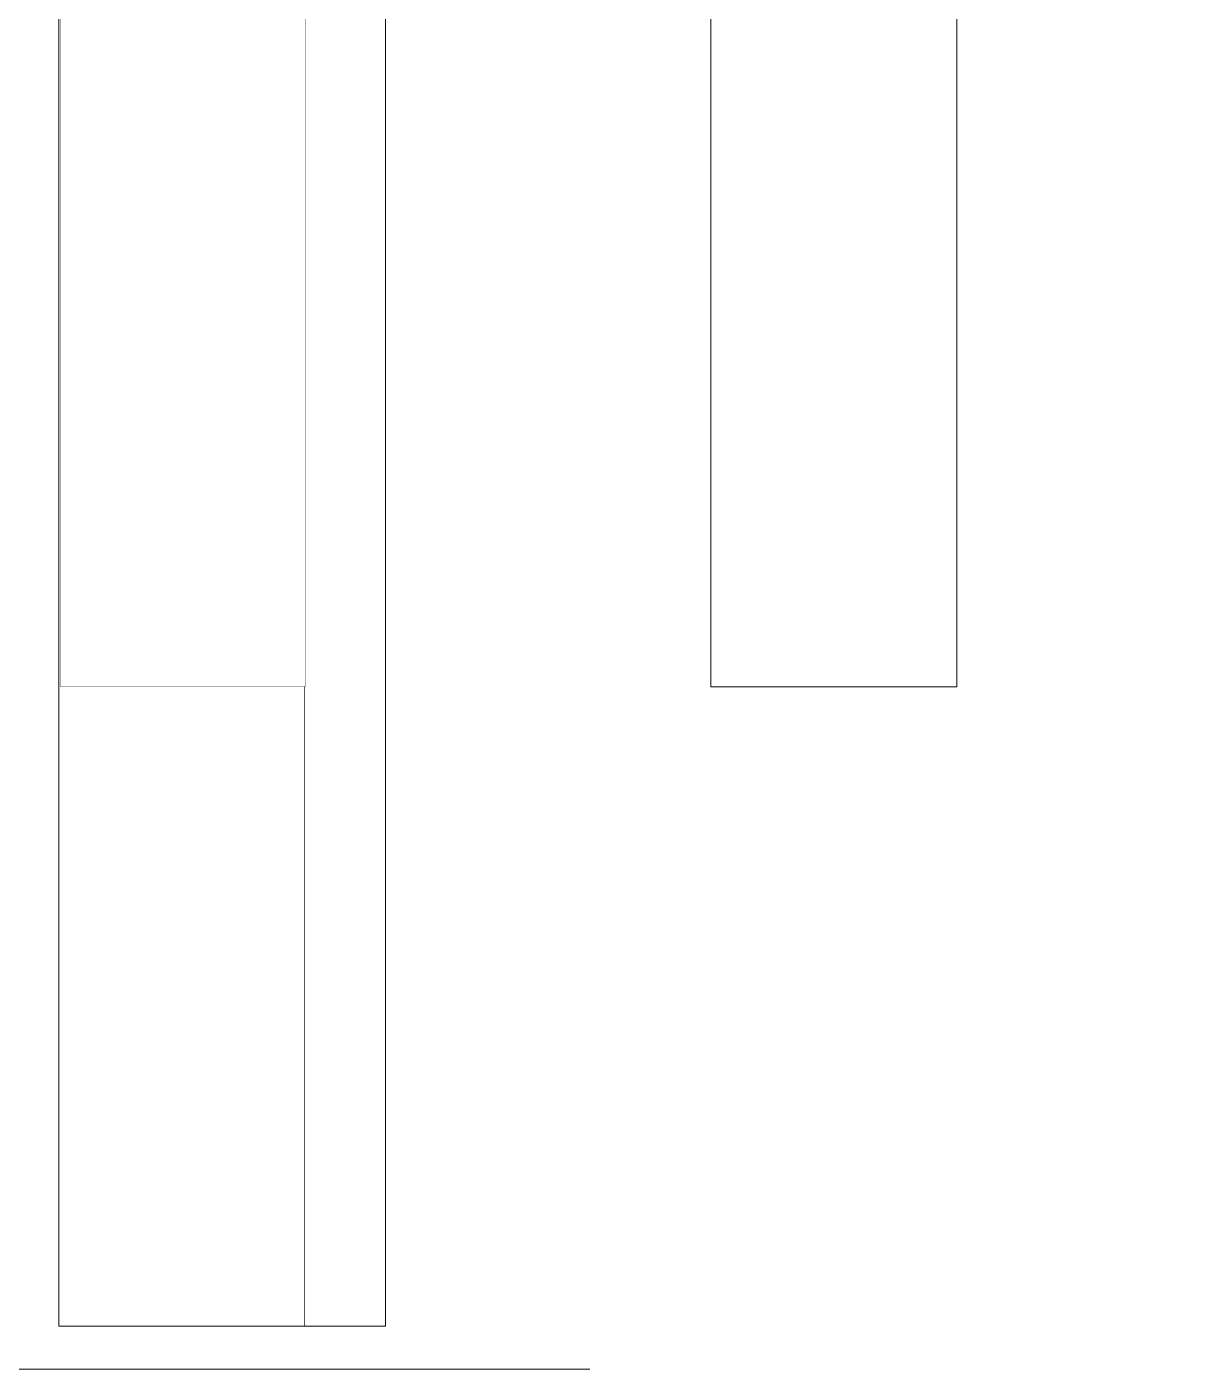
# Model space of a CAD drawing. Header units: millimetres. Extents: x -46169 to 125331, y -86251 to 18123.
# Drawn here: x 110163.2 to 110570.5, y -78869.8 to -78404 of the extents above; entities that cross this region are included whole.
import ezdxf

# ---------------------------------------------------------------- set-up
doc = ezdxf.new("R2010")
doc.units = ezdxf.units.MM
doc.header["$MEASUREMENT"] = 0
doc.linetypes.add('Dashed', pattern=[2822.222233, 1411.111116, -1411.111116])
doc.linetypes.add('Wipeout_Contour', pattern=[1000, 0, -1000])
doc.layers.add('0_Pen_No__105', color=7, linetype='Continuous', lineweight=15, true_color=0xa6a6a6)
doc.layers.add('New_A-70-M_Lighting_Int', color=7, linetype='Continuous')
doc.layers.add('New_A-70-M_Lighting_Int_Pen_No__89', color=8, linetype='Continuous', lineweight=20)

# ---------------------------------------------------------------- blocks, each defined once
blk = doc.blocks.new('Section Elem_2_1', base_point=(98841.51, -82919.76))
at = {"color": 254, "linetype": 'Wipeout_Contour', "lineweight": 0, "ltscale": 541263.720388}
blk.add_wipeout([(110484.94, -78632.97), (110485.77, -78632.97), (110485.77, -77613.18), (110484.94, -77613.18)], dxfattribs=at).dxf.layer = 'New_A-70-M_Lighting_Int'
at = {"color": 254, "linetype": 'Wipeout_Contour', "lineweight": 0, "ltscale": 541258.921281}
blk.add_wipeout([(110482.83, -78632.97), (110484.94, -78632.97), (110484.94, -77613.18), (110482.83, -77613.18)], dxfattribs=at).dxf.layer = 'New_A-70-M_Lighting_Int'
at = {"layer": 'New_A-70-M_Lighting_Int_Pen_No__89', "linetype": 'Continuous'}
blk.add_line((110485.77, -77613.18), (110485.77, -78632.97), dxfattribs=at)
at = {"color": 254, "linetype": 'Wipeout_Contour', "lineweight": 0, "ltscale": 541250.077142}
blk.add_wipeout([(110479.52, -78632.97), (110482.83, -78632.97), (110482.83, -77613.18), (110479.52, -77613.18)], dxfattribs=at).dxf.layer = 'New_A-70-M_Lighting_Int'
at = {"layer": 'New_A-70-M_Lighting_Int_Pen_No__89', "linetype": 'Continuous'}
for p, q in [((110484.94, -78632.97), (110482.83, -78632.97)), ((110485.77, -78632.97), (110484.94, -78632.97))]:
    blk.add_line(p, q, dxfattribs=at)
at = {"color": 254, "linetype": 'Wipeout_Contour', "lineweight": 0, "ltscale": 541237.45679}
blk.add_wipeout([(110475.1, -78632.97), (110479.52, -78632.97), (110479.52, -77613.18), (110475.1, -77613.18)], dxfattribs=at).dxf.layer = 'New_A-70-M_Lighting_Int'
at = {"layer": 'New_A-70-M_Lighting_Int_Pen_No__89', "linetype": 'Continuous'}
blk.add_line((110482.83, -78632.97), (110479.52, -78632.97), dxfattribs=at)
at = {"color": 254, "linetype": 'Wipeout_Contour', "lineweight": 0, "ltscale": 541221.443811}
blk.add_wipeout([(110469.71, -78632.97), (110475.1, -78632.97), (110475.1, -77613.18), (110469.71, -77613.18)], dxfattribs=at).dxf.layer = 'New_A-70-M_Lighting_Int'
at = {"layer": 'New_A-70-M_Lighting_Int_Pen_No__89', "linetype": 'Continuous'}
blk.add_line((110479.52, -78632.97), (110475.1, -78632.97), dxfattribs=at)
at = {"color": 254, "linetype": 'Wipeout_Contour', "lineweight": 0, "ltscale": 541202.524888}
blk.add_wipeout([(110463.52, -78632.97), (110469.71, -78632.97), (110469.71, -77613.18), (110463.52, -77613.18)], dxfattribs=at).dxf.layer = 'New_A-70-M_Lighting_Int'
at = {"layer": 'New_A-70-M_Lighting_Int_Pen_No__89', "linetype": 'Continuous'}
blk.add_line((110475.1, -78632.97), (110469.71, -78632.97), dxfattribs=at)
at = {"color": 254, "linetype": 'Wipeout_Contour', "lineweight": 0, "ltscale": 541181.274999}
blk.add_wipeout([(110456.7, -78632.97), (110463.52, -78632.97), (110463.52, -77613.18), (110456.7, -77613.18)], dxfattribs=at).dxf.layer = 'New_A-70-M_Lighting_Int'
at = {"layer": 'New_A-70-M_Lighting_Int_Pen_No__89', "linetype": 'Continuous'}
blk.add_line((110469.71, -78632.97), (110463.52, -78632.97), dxfattribs=at)
at = {"color": 254, "linetype": 'Wipeout_Contour', "lineweight": 0, "ltscale": 541158.339927}
blk.add_wipeout([(110449.47, -78632.97), (110456.7, -78632.97), (110456.7, -77613.18), (110449.47, -77613.18)], dxfattribs=at).dxf.layer = 'New_A-70-M_Lighting_Int'
at = {"layer": 'New_A-70-M_Lighting_Int_Pen_No__89', "linetype": 'Continuous'}
blk.add_line((110463.52, -78632.97), (110456.7, -78632.97), dxfattribs=at)
at = {"color": 254, "linetype": 'Wipeout_Contour', "lineweight": 0, "ltscale": 541134.416626}
blk.add_wipeout([(110442.05, -78632.97), (110449.47, -78632.97), (110449.47, -77613.18), (110442.05, -77613.18)], dxfattribs=at).dxf.layer = 'New_A-70-M_Lighting_Int'
at = {"layer": 'New_A-70-M_Lighting_Int_Pen_No__89', "linetype": 'Continuous'}
blk.add_line((110456.7, -78632.97), (110449.47, -78632.97), dxfattribs=at)
at = {"color": 254, "linetype": 'Wipeout_Contour', "lineweight": 0, "ltscale": 541110.232035}
blk.add_wipeout([(110434.66, -78632.97), (110442.05, -78632.97), (110442.05, -77613.18), (110434.66, -77613.18)], dxfattribs=at).dxf.layer = 'New_A-70-M_Lighting_Int'
at = {"layer": 'New_A-70-M_Lighting_Int_Pen_No__89', "linetype": 'Continuous'}
blk.add_line((110449.47, -78632.97), (110442.05, -78632.97), dxfattribs=at)
at = {"color": 254, "linetype": 'Wipeout_Contour', "lineweight": 0, "ltscale": 541086.520982}
blk.add_wipeout([(110427.53, -78632.97), (110434.66, -78632.97), (110434.66, -77613.18), (110427.53, -77613.18)], dxfattribs=at).dxf.layer = 'New_A-70-M_Lighting_Int'
at = {"layer": 'New_A-70-M_Lighting_Int_Pen_No__89', "linetype": 'Continuous'}
blk.add_line((110442.05, -78632.97), (110434.66, -78632.97), dxfattribs=at)
at = {"color": 254, "linetype": 'Wipeout_Contour', "lineweight": 0, "ltscale": 541064.003862}
blk.add_wipeout([(110420.87, -78632.97), (110427.53, -78632.97), (110427.53, -77613.18), (110420.87, -77613.18)], dxfattribs=at).dxf.layer = 'New_A-70-M_Lighting_Int'
at = {"layer": 'New_A-70-M_Lighting_Int_Pen_No__89', "linetype": 'Continuous'}
blk.add_line((110434.66, -78632.97), (110427.53, -78632.97), dxfattribs=at)
at = {"color": 254, "linetype": 'Wipeout_Contour', "lineweight": 0, "ltscale": 541043.364754}
blk.add_wipeout([(110414.89, -78632.97), (110420.87, -78632.97), (110420.87, -77613.18), (110414.89, -77613.18)], dxfattribs=at).dxf.layer = 'New_A-70-M_Lighting_Int'
at = {"layer": 'New_A-70-M_Lighting_Int_Pen_No__89', "linetype": 'Continuous'}
blk.add_line((110427.53, -78632.97), (110420.87, -78632.97), dxfattribs=at)
at = {"color": 254, "linetype": 'Wipeout_Contour', "lineweight": 0, "ltscale": 541025.230641}
blk.add_wipeout([(110409.76, -78632.97), (110414.89, -78632.97), (110414.89, -77613.18), (110409.76, -77613.18)], dxfattribs=at).dxf.layer = 'New_A-70-M_Lighting_Int'
at = {"layer": 'New_A-70-M_Lighting_Int_Pen_No__89', "linetype": 'Continuous'}
blk.add_line((110420.87, -78632.97), (110414.89, -78632.97), dxfattribs=at)
at = {"color": 254, "linetype": 'Wipeout_Contour', "lineweight": 0, "ltscale": 541010.152383}
blk.add_wipeout([(110405.65, -78632.97), (110409.76, -78632.97), (110409.76, -77613.18), (110405.65, -77613.18)], dxfattribs=at).dxf.layer = 'New_A-70-M_Lighting_Int'
at = {"layer": 'New_A-70-M_Lighting_Int_Pen_No__89', "linetype": 'Continuous'}
blk.add_line((110414.89, -78632.97), (110409.76, -78632.97), dxfattribs=at)
at = {"color": 254, "linetype": 'Wipeout_Contour', "lineweight": 0, "ltscale": 541001.01436}
blk.add_wipeout([(110404.16, -78632.97), (110405.65, -78632.97), (110405.65, -77613.18), (110404.16, -77613.18)], dxfattribs=at).dxf.layer = 'New_A-70-M_Lighting_Int'
at = {"color": 254, "linetype": 'Wipeout_Contour', "lineweight": 0, "ltscale": 540996.161598}
blk.add_wipeout([(110402.68, -78632.97), (110404.16, -78632.97), (110404.16, -77613.18), (110402.68, -77613.18)], dxfattribs=at).dxf.layer = 'New_A-70-M_Lighting_Int'
at = {"layer": 'New_A-70-M_Lighting_Int_Pen_No__89', "linetype": 'Continuous'}
blk.add_line((110409.76, -78632.97), (110405.65, -78632.97), dxfattribs=at)
at = {"color": 254, "linetype": 'Wipeout_Contour', "lineweight": 0, "ltscale": 540990.888723}
blk.add_wipeout([(110400.93, -78632.97), (110402.68, -78632.97), (110402.68, -77613.18), (110400.93, -77613.18)], dxfattribs=at).dxf.layer = 'New_A-70-M_Lighting_Int'
at = {"layer": 'New_A-70-M_Lighting_Int_Pen_No__89', "linetype": 'Continuous'}
blk.add_line((110405.65, -78632.97), (110404.16, -78632.97), dxfattribs=at)
at = {"color": 254, "linetype": 'Wipeout_Contour', "lineweight": 0, "ltscale": 540987.288438}
blk.add_wipeout([(110400.47, -78632.97), (110400.93, -78632.97), (110400.93, -77613.18), (110400.47, -77613.18)], dxfattribs=at).dxf.layer = 'New_A-70-M_Lighting_Int'
at = {"layer": 'New_A-70-M_Lighting_Int_Pen_No__89', "linetype": 'Continuous'}
for p, q in [((110400.47, -77613.18), (110400.47, -78632.97)), ((110400.93, -78632.97), (110400.47, -78632.97)), ((110402.68, -78632.97), (110400.93, -78632.97)), ((110404.16, -78632.97), (110402.68, -78632.97))]:
    blk.add_line(p, q, dxfattribs=at)
blk = doc.blocks.new('Section Elem_9_1', base_point=(98841.51, -82919.76))
at = {"color": 254, "linetype": 'Wipeout_Contour', "lineweight": 0, "ltscale": 540526.393579}
blk.add_wipeout([(110259.1, -78632.97), (110259.94, -78632.97), (110259.94, -77613.18), (110259.1, -77613.18)], dxfattribs=at).dxf.layer = 'New_A-70-M_Lighting_Int'
at = {"color": 254, "linetype": 'Wipeout_Contour', "lineweight": 0, "ltscale": 540521.597749}
blk.add_wipeout([(110257, -78632.97), (110259.1, -78632.97), (110259.1, -77613.18), (110257, -77613.18)], dxfattribs=at).dxf.layer = 'New_A-70-M_Lighting_Int'
at = {"layer": 'New_A-70-M_Lighting_Int_Pen_No__89', "linetype": 'Continuous'}
blk.add_line((110259.94, -77613.18), (110259.94, -78632.97), dxfattribs=at)
at = {"color": 254, "linetype": 'Wipeout_Contour', "lineweight": 0, "ltscale": 540512.759648}
blk.add_wipeout([(110253.69, -78632.97), (110257, -78632.97), (110257, -77613.18), (110253.69, -77613.18)], dxfattribs=at).dxf.layer = 'New_A-70-M_Lighting_Int'
at = {"layer": 'New_A-70-M_Lighting_Int_Pen_No__89', "linetype": 'Continuous'}
for p, q in [((110259.1, -78632.97), (110257, -78632.97)), ((110259.94, -78632.97), (110259.1, -78632.97))]:
    blk.add_line(p, q, dxfattribs=at)
at = {"color": 254, "linetype": 'Wipeout_Contour', "lineweight": 0, "ltscale": 540500.147913}
blk.add_wipeout([(110249.27, -78632.97), (110253.69, -78632.97), (110253.69, -77613.18), (110249.27, -77613.18)], dxfattribs=at).dxf.layer = 'New_A-70-M_Lighting_Int'
at = {"layer": 'New_A-70-M_Lighting_Int_Pen_No__89', "linetype": 'Continuous'}
blk.add_line((110257, -78632.97), (110253.69, -78632.97), dxfattribs=at)
at = {"color": 254, "linetype": 'Wipeout_Contour', "lineweight": 0, "ltscale": 540484.145869}
blk.add_wipeout([(110243.88, -78632.97), (110249.27, -78632.97), (110249.27, -77613.18), (110243.88, -77613.18)], dxfattribs=at).dxf.layer = 'New_A-70-M_Lighting_Int'
at = {"layer": 'New_A-70-M_Lighting_Int_Pen_No__89', "linetype": 'Continuous'}
blk.add_line((110253.69, -78632.97), (110249.27, -78632.97), dxfattribs=at)
at = {"color": 254, "linetype": 'Wipeout_Contour', "lineweight": 0, "ltscale": 540465.239867}
blk.add_wipeout([(110237.68, -78632.97), (110243.88, -78632.97), (110243.88, -77613.18), (110237.68, -77613.18)], dxfattribs=at).dxf.layer = 'New_A-70-M_Lighting_Int'
at = {"layer": 'New_A-70-M_Lighting_Int_Pen_No__89', "linetype": 'Continuous'}
blk.add_line((110249.27, -78632.97), (110243.88, -78632.97), dxfattribs=at)
at = {"color": 254, "linetype": 'Wipeout_Contour', "lineweight": 0, "ltscale": 540444.004492}
blk.add_wipeout([(110230.87, -78632.97), (110237.68, -78632.97), (110237.68, -77613.18), (110230.87, -77613.18)], dxfattribs=at).dxf.layer = 'New_A-70-M_Lighting_Int'
at = {"layer": 'New_A-70-M_Lighting_Int_Pen_No__89', "linetype": 'Continuous'}
blk.add_line((110243.88, -78632.97), (110237.68, -78632.97), dxfattribs=at)
at = {"color": 254, "linetype": 'Wipeout_Contour', "lineweight": 0, "ltscale": 540421.085087}
blk.add_wipeout([(110223.64, -78632.97), (110230.87, -78632.97), (110230.87, -77613.18), (110223.64, -77613.18)], dxfattribs=at).dxf.layer = 'New_A-70-M_Lighting_Int'
at = {"layer": 'New_A-70-M_Lighting_Int_Pen_No__89', "linetype": 'Continuous'}
blk.add_line((110237.68, -78632.97), (110230.87, -78632.97), dxfattribs=at)
at = {"color": 254, "linetype": 'Wipeout_Contour', "lineweight": 0, "ltscale": 540397.178131}
blk.add_wipeout([(110216.21, -78632.97), (110223.64, -78632.97), (110223.64, -77613.18), (110216.21, -77613.18)], dxfattribs=at).dxf.layer = 'New_A-70-M_Lighting_Int'
at = {"layer": 'New_A-70-M_Lighting_Int_Pen_No__89', "linetype": 'Continuous'}
blk.add_line((110230.87, -78632.97), (110223.64, -78632.97), dxfattribs=at)
at = {"color": 254, "linetype": 'Wipeout_Contour', "lineweight": 0, "ltscale": 540373.010065}
blk.add_wipeout([(110208.82, -78632.97), (110216.21, -78632.97), (110216.21, -77613.18), (110208.82, -77613.18)], dxfattribs=at).dxf.layer = 'New_A-70-M_Lighting_Int'
at = {"layer": 'New_A-70-M_Lighting_Int_Pen_No__89', "linetype": 'Continuous'}
blk.add_line((110223.64, -78632.97), (110216.21, -78632.97), dxfattribs=at)
at = {"color": 254, "linetype": 'Wipeout_Contour', "lineweight": 0, "ltscale": 540349.315216}
blk.add_wipeout([(110201.69, -78632.97), (110208.82, -78632.97), (110208.82, -77613.18), (110201.69, -77613.18)], dxfattribs=at).dxf.layer = 'New_A-70-M_Lighting_Int'
at = {"layer": 'New_A-70-M_Lighting_Int_Pen_No__89', "linetype": 'Continuous'}
blk.add_line((110216.21, -78632.97), (110208.82, -78632.97), dxfattribs=at)
at = {"color": 254, "linetype": 'Wipeout_Contour', "lineweight": 0, "ltscale": 540326.813488}
blk.add_wipeout([(110195.03, -78632.97), (110201.69, -78632.97), (110201.69, -77613.18), (110195.03, -77613.18)], dxfattribs=at).dxf.layer = 'New_A-70-M_Lighting_Int'
at = {"layer": 'New_A-70-M_Lighting_Int_Pen_No__89', "linetype": 'Continuous'}
blk.add_line((110208.82, -78632.97), (110201.69, -78632.97), dxfattribs=at)
at = {"color": 254, "linetype": 'Wipeout_Contour', "lineweight": 0, "ltscale": 540306.188489}
blk.add_wipeout([(110189.05, -78632.97), (110195.03, -78632.97), (110195.03, -77613.18), (110189.05, -77613.18)], dxfattribs=at).dxf.layer = 'New_A-70-M_Lighting_Int'
at = {"layer": 'New_A-70-M_Lighting_Int_Pen_No__89', "linetype": 'Continuous'}
blk.add_line((110201.69, -78632.97), (110195.03, -78632.97), dxfattribs=at)
at = {"color": 254, "linetype": 'Wipeout_Contour', "lineweight": 0, "ltscale": 540288.066774}
blk.add_wipeout([(110183.93, -78632.97), (110189.05, -78632.97), (110189.05, -77613.18), (110183.93, -77613.18)], dxfattribs=at).dxf.layer = 'New_A-70-M_Lighting_Int'
at = {"layer": 'New_A-70-M_Lighting_Int_Pen_No__89', "linetype": 'Continuous'}
blk.add_line((110195.03, -78632.97), (110189.05, -78632.97), dxfattribs=at)
at = {"color": 254, "linetype": 'Wipeout_Contour', "lineweight": 0, "ltscale": 540272.998827}
blk.add_wipeout([(110179.82, -78632.97), (110183.93, -78632.97), (110183.93, -77613.18), (110179.82, -77613.18)], dxfattribs=at).dxf.layer = 'New_A-70-M_Lighting_Int'
at = {"layer": 'New_A-70-M_Lighting_Int_Pen_No__89', "linetype": 'Continuous'}
blk.add_line((110189.05, -78632.97), (110183.93, -78632.97), dxfattribs=at)
at = {"color": 254, "linetype": 'Wipeout_Contour', "lineweight": 0, "ltscale": 540263.867053}
blk.add_wipeout([(110178.33, -78632.97), (110179.82, -78632.97), (110179.82, -77613.18), (110178.33, -77613.18)], dxfattribs=at).dxf.layer = 'New_A-70-M_Lighting_Int'
at = {"color": 254, "linetype": 'Wipeout_Contour', "lineweight": 0, "ltscale": 540259.017609}
blk.add_wipeout([(110176.84, -78632.97), (110178.33, -78632.97), (110178.33, -77613.18), (110176.84, -77613.18)], dxfattribs=at).dxf.layer = 'New_A-70-M_Lighting_Int'
at = {"layer": 'New_A-70-M_Lighting_Int_Pen_No__89', "linetype": 'Continuous'}
blk.add_line((110183.93, -78632.97), (110179.82, -78632.97), dxfattribs=at)
at = {"color": 254, "linetype": 'Wipeout_Contour', "lineweight": 0, "ltscale": 540253.74834}
blk.add_wipeout([(110175.1, -78632.97), (110176.84, -78632.97), (110176.84, -77613.18), (110175.1, -77613.18)], dxfattribs=at).dxf.layer = 'New_A-70-M_Lighting_Int'
at = {"layer": 'New_A-70-M_Lighting_Int_Pen_No__89', "linetype": 'Continuous'}
blk.add_line((110179.82, -78632.97), (110178.33, -78632.97), dxfattribs=at)
at = {"color": 254, "linetype": 'Wipeout_Contour', "lineweight": 0, "ltscale": 540250.150518}
blk.add_wipeout([(110174.64, -78632.97), (110175.1, -78632.97), (110175.1, -77613.18), (110174.64, -77613.18)], dxfattribs=at).dxf.layer = 'New_A-70-M_Lighting_Int'
at = {"layer": 'New_A-70-M_Lighting_Int_Pen_No__89', "linetype": 'Continuous'}
for p, q in [((110174.64, -77613.18), (110174.64, -78632.97)), ((110175.1, -78632.97), (110174.64, -78632.97)), ((110176.84, -78632.97), (110175.1, -78632.97)), ((110178.33, -78632.97), (110176.84, -78632.97))]:
    blk.add_line(p, q, dxfattribs=at)
blk = doc.blocks.new('Section Elem_15_1', base_point=(98841.51, -82919.76))
at = {"color": 254, "linetype": 'Wipeout_Contour', "lineweight": 0, "ltscale": 677387.914321}
blk.add_wipeout([(110258.7, -78854.87), (110259.53, -78854.87), (110259.53, -78632.97), (110259.1, -78632.97), (110258.7, -78632.97)], dxfattribs=at).dxf.layer = 'New_A-70-M_Lighting_Int'
at = {"color": 254, "linetype": 'Wipeout_Contour', "lineweight": 0, "ltscale": 677381.863874}
blk.add_wipeout([(110256.6, -78854.87), (110258.7, -78854.87), (110258.7, -78632.97), (110257.49, -78632.97), (110256.6, -78632.97)], dxfattribs=at).dxf.layer = 'New_A-70-M_Lighting_Int'
at = {"layer": 'New_A-70-M_Lighting_Int_Pen_No__89', "linetype": 'Continuous'}
blk.add_line((110259.53, -78632.97), (110259.53, -78854.87), dxfattribs=at)
at = {"color": 254, "linetype": 'Wipeout_Contour', "lineweight": 0, "ltscale": 677370.611875}
blk.add_wipeout([(110253.28, -78854.87), (110256.6, -78854.87), (110256.6, -78632.97), (110254.41, -78632.97), (110253.28, -78632.97)], dxfattribs=at).dxf.layer = 'New_A-70-M_Lighting_Int'
at = {"layer": 'New_A-70-M_Lighting_Int_Pen_No__89', "linetype": 'Continuous'}
for p, q in [((110258.7, -78854.87), (110256.6, -78854.87)), ((110259.53, -78854.87), (110258.7, -78854.87))]:
    blk.add_line(p, q, dxfattribs=at)
at = {"color": 254, "linetype": 'Wipeout_Contour', "lineweight": 0, "ltscale": 677356.396677}
blk.add_wipeout([(110252.99, -78632.97), (110248.87, -78632.97), (110248.87, -78854.87), (110253.28, -78854.87), (110253.28, -78632.97)], dxfattribs=at).dxf.layer = 'New_A-70-M_Lighting_Int'
at = {"layer": 'New_A-70-M_Lighting_Int_Pen_No__89', "linetype": 'Continuous'}
blk.add_line((110256.6, -78854.87), (110253.28, -78854.87), dxfattribs=at)
at = {"color": 254, "linetype": 'Wipeout_Contour', "lineweight": 0, "ltscale": 677333.924662}
blk.add_wipeout([(110244.19, -78632.97), (110243.48, -78632.97), (110243.48, -78854.87), (110248.87, -78854.87), (110248.87, -78632.97)], dxfattribs=at).dxf.layer = 'New_A-70-M_Lighting_Int'
at = {"layer": 'New_A-70-M_Lighting_Int_Pen_No__89', "linetype": 'Continuous'}
blk.add_line((110253.28, -78854.87), (110248.87, -78854.87), dxfattribs=at)
at = {"color": 254, "linetype": 'Wipeout_Contour', "lineweight": 0, "ltscale": 677310.376495}
blk.add_wipeout([(110238.49, -78632.97), (110237.28, -78632.97), (110237.28, -78854.87), (110243.48, -78854.87), (110243.48, -78632.97)], dxfattribs=at).dxf.layer = 'New_A-70-M_Lighting_Int'
at = {"layer": 'New_A-70-M_Lighting_Int_Pen_No__89', "linetype": 'Continuous'}
blk.add_line((110248.87, -78854.87), (110243.48, -78854.87), dxfattribs=at)
at = {"color": 254, "linetype": 'Wipeout_Contour', "lineweight": 0, "ltscale": 677283.990003}
blk.add_wipeout([(110232.15, -78632.97), (110230.46, -78632.97), (110230.46, -78854.87), (110237.28, -78854.87), (110237.28, -78632.97)], dxfattribs=at).dxf.layer = 'New_A-70-M_Lighting_Int'
at = {"layer": 'New_A-70-M_Lighting_Int_Pen_No__89', "linetype": 'Continuous'}
blk.add_line((110243.48, -78854.87), (110237.28, -78854.87), dxfattribs=at)
at = {"color": 254, "linetype": 'Wipeout_Contour', "lineweight": 0, "ltscale": 677255.56106}
blk.add_wipeout([(110225.35, -78632.97), (110223.24, -78632.97), (110223.24, -78854.87), (110230.46, -78854.87), (110230.46, -78632.97)], dxfattribs=at).dxf.layer = 'New_A-70-M_Lighting_Int'
at = {"layer": 'New_A-70-M_Lighting_Int_Pen_No__89', "linetype": 'Continuous'}
blk.add_line((110237.28, -78854.87), (110230.46, -78854.87), dxfattribs=at)
at = {"color": 254, "linetype": 'Wipeout_Contour', "lineweight": 0, "ltscale": 677225.949567}
blk.add_wipeout([(110215.81, -78854.87), (110223.24, -78854.87), (110223.24, -78632.97), (110218.31, -78632.97), (110215.81, -78632.97)], dxfattribs=at).dxf.layer = 'New_A-70-M_Lighting_Int'
at = {"layer": 'New_A-70-M_Lighting_Int_Pen_No__89', "linetype": 'Continuous'}
blk.add_line((110230.46, -78854.87), (110223.24, -78854.87), dxfattribs=at)
at = {"color": 254, "linetype": 'Wipeout_Contour', "lineweight": 0, "ltscale": 677196.05185}
blk.add_wipeout([(110208.42, -78854.87), (110215.81, -78854.87), (110215.81, -78632.97), (110211.24, -78632.97), (110208.42, -78632.97)], dxfattribs=at).dxf.layer = 'New_A-70-M_Lighting_Int'
at = {"layer": 'New_A-70-M_Lighting_Int_Pen_No__89', "linetype": 'Continuous'}
blk.add_line((110223.24, -78854.87), (110215.81, -78854.87), dxfattribs=at)
at = {"color": 254, "linetype": 'Wipeout_Contour', "lineweight": 0, "ltscale": 677166.773106}
blk.add_wipeout([(110201.29, -78854.87), (110208.42, -78854.87), (110208.42, -78632.97), (110204.35, -78632.97), (110201.29, -78632.97)], dxfattribs=at).dxf.layer = 'New_A-70-M_Lighting_Int'
at = {"layer": 'New_A-70-M_Lighting_Int_Pen_No__89', "linetype": 'Continuous'}
blk.add_line((110215.81, -78854.87), (110208.42, -78854.87), dxfattribs=at)
at = {"color": 254, "linetype": 'Wipeout_Contour', "lineweight": 0, "ltscale": 677138.998681}
blk.add_wipeout([(110194.63, -78854.87), (110201.29, -78854.87), (110201.29, -78632.97), (110197.85, -78632.97), (110194.63, -78632.97)], dxfattribs=at).dxf.layer = 'New_A-70-M_Lighting_Int'
at = {"layer": 'New_A-70-M_Lighting_Int_Pen_No__89', "linetype": 'Continuous'}
blk.add_line((110208.42, -78854.87), (110201.29, -78854.87), dxfattribs=at)
at = {"color": 254, "linetype": 'Wipeout_Contour', "lineweight": 0, "ltscale": 677113.56656}
blk.add_wipeout([(110188.65, -78854.87), (110194.63, -78854.87), (110194.63, -78632.97), (110191.95, -78632.97), (110188.65, -78632.97)], dxfattribs=at).dxf.layer = 'New_A-70-M_Lighting_Int'
at = {"layer": 'New_A-70-M_Lighting_Int_Pen_No__89', "linetype": 'Continuous'}
blk.add_line((110201.29, -78854.87), (110194.63, -78854.87), dxfattribs=at)
at = {"color": 254, "linetype": 'Wipeout_Contour', "lineweight": 0, "ltscale": 677091.239738}
blk.add_wipeout([(110183.53, -78854.87), (110188.65, -78854.87), (110188.65, -78632.97), (110186.81, -78632.97), (110183.53, -78632.97)], dxfattribs=at).dxf.layer = 'New_A-70-M_Lighting_Int'
at = {"layer": 'New_A-70-M_Lighting_Int_Pen_No__89', "linetype": 'Continuous'}
blk.add_line((110194.63, -78854.87), (110188.65, -78854.87), dxfattribs=at)
at = {"color": 254, "linetype": 'Wipeout_Contour', "lineweight": 0, "ltscale": 677072.676336}
blk.add_wipeout([(110182.6, -78632.97), (110179.41, -78632.97), (110179.41, -78854.87), (110183.53, -78854.87), (110183.53, -78632.97)], dxfattribs=at).dxf.layer = 'New_A-70-M_Lighting_Int'
at = {"layer": 'New_A-70-M_Lighting_Int_Pen_No__89', "linetype": 'Continuous'}
blk.add_line((110188.65, -78854.87), (110183.53, -78854.87), dxfattribs=at)
at = {"color": 254, "linetype": 'Wipeout_Contour', "lineweight": 0, "ltscale": 677060.503338}
blk.add_wipeout([(110177.93, -78854.87), (110179.41, -78854.87), (110179.41, -78632.97), (110178.33, -78632.97), (110177.93, -78632.97)], dxfattribs=at).dxf.layer = 'New_A-70-M_Lighting_Int'
at = {"color": 254, "linetype": 'Wipeout_Contour', "lineweight": 0, "ltscale": 677054.616007}
blk.add_wipeout([(110177.44, -78632.97), (110176.44, -78632.97), (110176.44, -78854.87), (110177.93, -78854.87), (110177.93, -78632.97)], dxfattribs=at).dxf.layer = 'New_A-70-M_Lighting_Int'
at = {"layer": 'New_A-70-M_Lighting_Int_Pen_No__89', "linetype": 'Continuous'}
blk.add_line((110183.53, -78854.87), (110179.41, -78854.87), dxfattribs=at)
at = {"color": 254, "linetype": 'Wipeout_Contour', "lineweight": 0, "ltscale": 677047.815091}
blk.add_wipeout([(110174.7, -78854.87), (110176.44, -78854.87), (110176.44, -78632.97), (110175.1, -78632.97), (110174.7, -78632.97)], dxfattribs=at).dxf.layer = 'New_A-70-M_Lighting_Int'
at = {"layer": 'New_A-70-M_Lighting_Int_Pen_No__89', "linetype": 'Continuous'}
blk.add_line((110179.41, -78854.87), (110177.93, -78854.87), dxfattribs=at)
at = {"color": 254, "linetype": 'Wipeout_Contour', "lineweight": 0, "ltscale": 1080058.589051936}
blk.add_wipeout([(110174.24, -77006.77), (110174.24, -78854.87), (110174.7, -78854.87), (110174.7, -78632.97), (110174.64, -78632.97), (110174.64, -77613.18), (110174.7, -77613.18), (110174.7, -77006.77)], dxfattribs=at).dxf.layer = 'New_A-70-M_Lighting_Int'
at = {"layer": 'New_A-70-M_Lighting_Int_Pen_No__89', "linetype": 'Continuous'}
for p, q in [((110174.24, -77006.77), (110174.24, -78854.87)), ((110174.7, -78854.87), (110174.24, -78854.87)), ((110176.44, -78854.87), (110174.7, -78854.87)), ((110177.93, -78854.87), (110176.44, -78854.87))]:
    blk.add_line(p, q, dxfattribs=at)
blk = doc.blocks.new('Section Elem_23_1', base_point=(98841.51, -82919.76))
at = {"color": 254, "linetype": 'Wipeout_Contour', "lineweight": 0, "ltscale": 540178.158383}
blk.add_wipeout([(110286.71, -78854.88), (110287.54, -78854.88), (110287.54, -77006.69), (110286.71, -77006.69)], dxfattribs=at).dxf.layer = 'New_A-70-M_Lighting_Int'
at = {"color": 254, "linetype": 'Wipeout_Contour', "lineweight": 0, "ltscale": 540173.358208}
blk.add_wipeout([(110284.6, -78854.88), (110286.71, -78854.88), (110286.71, -77006.69), (110284.6, -77006.69)], dxfattribs=at).dxf.layer = 'New_A-70-M_Lighting_Int'
at = {"layer": 'New_A-70-M_Lighting_Int_Pen_No__89', "linetype": 'Continuous'}
blk.add_line((110287.54, -77006.69), (110287.54, -78854.88), dxfattribs=at)
at = {"color": 254, "linetype": 'Wipeout_Contour', "lineweight": 0, "ltscale": 540164.512099}
blk.add_wipeout([(110281.29, -78854.88), (110284.6, -78854.88), (110284.6, -77006.69), (110281.29, -77006.69)], dxfattribs=at).dxf.layer = 'New_A-70-M_Lighting_Int'
at = {"layer": 'New_A-70-M_Lighting_Int_Pen_No__89', "linetype": 'Continuous'}
for p, q in [((110286.71, -78854.88), (110284.6, -78854.88)), ((110287.54, -78854.88), (110286.71, -78854.88))]:
    blk.add_line(p, q, dxfattribs=at)
at = {"color": 254, "linetype": 'Wipeout_Contour', "lineweight": 0, "ltscale": 540151.888936}
blk.add_wipeout([(110276.87, -78854.88), (110281.29, -78854.88), (110281.29, -77006.69), (110276.87, -77006.69)], dxfattribs=at).dxf.layer = 'New_A-70-M_Lighting_Int'
at = {"layer": 'New_A-70-M_Lighting_Int_Pen_No__89', "linetype": 'Continuous'}
blk.add_line((110284.6, -78854.88), (110281.29, -78854.88), dxfattribs=at)
at = {"color": 254, "linetype": 'Wipeout_Contour', "lineweight": 0, "ltscale": 540135.872391}
blk.add_wipeout([(110271.48, -78854.88), (110276.87, -78854.88), (110276.87, -77006.69), (110271.48, -77006.69)], dxfattribs=at).dxf.layer = 'New_A-70-M_Lighting_Int'
at = {"layer": 'New_A-70-M_Lighting_Int_Pen_No__89', "linetype": 'Continuous'}
blk.add_line((110281.29, -78854.88), (110276.87, -78854.88), dxfattribs=at)
at = {"color": 254, "linetype": 'Wipeout_Contour', "lineweight": 0, "ltscale": 540116.949256}
blk.add_wipeout([(110265.29, -78854.88), (110271.48, -78854.88), (110271.48, -77006.69), (110265.29, -77006.69)], dxfattribs=at).dxf.layer = 'New_A-70-M_Lighting_Int'
at = {"layer": 'New_A-70-M_Lighting_Int_Pen_No__89', "linetype": 'Continuous'}
blk.add_line((110276.87, -78854.88), (110271.48, -78854.88), dxfattribs=at)
at = {"color": 254, "linetype": 'Wipeout_Contour', "lineweight": 0, "ltscale": 1620711.805269287}
blk.add_wipeout([(110258.47, -77006.69), (110258.47, -77006.77), (110259.53, -77006.77), (110259.53, -77613.18), (110259.94, -77613.18), (110259.94, -78632.97), (110259.53, -78632.97), (110259.53, -78854.87), (110258.47, -78854.87), (110258.47, -78854.88), (110265.29, -78854.88), (110265.29, -77006.69)], dxfattribs=at).dxf.layer = 'New_A-70-M_Lighting_Int'
at = {"layer": 'New_A-70-M_Lighting_Int_Pen_No__89', "linetype": 'Continuous'}
blk.add_line((110271.48, -78854.88), (110265.29, -78854.88), dxfattribs=at)
at = {"color": 254, "linetype": 'Wipeout_Contour', "lineweight": 0, "ltscale": 677759.055511}
blk.add_wipeout([(110251.24, -78854.87), (110251.24, -78854.88), (110258.47, -78854.88), (110258.47, -78854.87), (110257.09, -78854.87)], dxfattribs=at).dxf.layer = 'New_A-70-M_Lighting_Int'
at = {"layer": 'New_A-70-M_Lighting_Int_Pen_No__89', "linetype": 'Continuous'}
blk.add_line((110265.29, -78854.88), (110258.47, -78854.88), dxfattribs=at)
at = {"color": 254, "linetype": 'Wipeout_Contour', "lineweight": 0, "ltscale": 677728.639818}
blk.add_wipeout([(110243.82, -78854.88), (110251.24, -78854.88), (110251.24, -78854.87), (110248.87, -78854.87), (110243.82, -78854.87)], dxfattribs=at).dxf.layer = 'New_A-70-M_Lighting_Int'
at = {"layer": 'New_A-70-M_Lighting_Int_Pen_No__89', "linetype": 'Continuous'}
blk.add_line((110258.47, -78854.88), (110251.24, -78854.88), dxfattribs=at)
at = {"color": 254, "linetype": 'Wipeout_Contour', "lineweight": 0, "ltscale": 677700.160729}
blk.add_wipeout([(110243.79, -78854.87), (110236.43, -78854.87), (110236.43, -78854.88), (110243.82, -78854.88), (110243.82, -78854.87)], dxfattribs=at).dxf.layer = 'New_A-70-M_Lighting_Int'
at = {"layer": 'New_A-70-M_Lighting_Int_Pen_No__89', "linetype": 'Continuous'}
blk.add_line((110251.24, -78854.88), (110243.82, -78854.88), dxfattribs=at)
at = {"color": 254, "linetype": 'Wipeout_Contour', "lineweight": 0, "ltscale": 677667.271469}
blk.add_wipeout([(110231.75, -78854.87), (110229.3, -78854.87), (110229.3, -78854.88), (110236.43, -78854.88), (110236.43, -78854.87)], dxfattribs=at).dxf.layer = 'New_A-70-M_Lighting_Int'
at = {"layer": 'New_A-70-M_Lighting_Int_Pen_No__89', "linetype": 'Continuous'}
blk.add_line((110243.82, -78854.88), (110236.43, -78854.88), dxfattribs=at)
at = {"color": 254, "linetype": 'Wipeout_Contour', "lineweight": 0, "ltscale": 677639.307345}
blk.add_wipeout([(110222.64, -78854.88), (110229.3, -78854.88), (110229.3, -78854.87), (110224.95, -78854.87), (110222.64, -78854.87)], dxfattribs=at).dxf.layer = 'New_A-70-M_Lighting_Int'
at = {"layer": 'New_A-70-M_Lighting_Int_Pen_No__89', "linetype": 'Continuous'}
blk.add_line((110236.43, -78854.88), (110229.3, -78854.88), dxfattribs=at)
at = {"color": 254, "linetype": 'Wipeout_Contour', "lineweight": 0, "ltscale": 542091.683861}
blk.add_wipeout([(110216.66, -78854.87), (110216.66, -78854.88), (110222.64, -78854.88), (110222.64, -78854.87)], dxfattribs=at).dxf.layer = 'New_A-70-M_Lighting_Int'
at = {"layer": 'New_A-70-M_Lighting_Int_Pen_No__89', "linetype": 'Continuous'}
blk.add_line((110229.3, -78854.88), (110222.64, -78854.88), dxfattribs=at)
at = {"color": 254, "linetype": 'Wipeout_Contour', "lineweight": 0, "ltscale": 677592.851088}
blk.add_wipeout([(110215.81, -78854.87), (110211.53, -78854.87), (110211.53, -78854.88), (110216.66, -78854.88), (110216.66, -78854.87)], dxfattribs=at).dxf.layer = 'New_A-70-M_Lighting_Int'
at = {"layer": 'New_A-70-M_Lighting_Int_Pen_No__89', "linetype": 'Continuous'}
blk.add_line((110222.64, -78854.88), (110216.66, -78854.88), dxfattribs=at)
at = {"color": 254, "linetype": 'Wipeout_Contour', "lineweight": 0, "ltscale": 677573.784215}
blk.add_wipeout([(110210.83, -78854.87), (110207.42, -78854.87), (110207.42, -78854.88), (110211.53, -78854.88), (110211.53, -78854.87)], dxfattribs=at).dxf.layer = 'New_A-70-M_Lighting_Int'
at = {"layer": 'New_A-70-M_Lighting_Int_Pen_No__89', "linetype": 'Continuous'}
blk.add_line((110216.66, -78854.88), (110211.53, -78854.88), dxfattribs=at)
at = {"color": 254, "linetype": 'Wipeout_Contour', "lineweight": 0, "ltscale": 542049.491441}
blk.add_wipeout([(110205.93, -78854.87), (110205.93, -78854.88), (110207.42, -78854.88), (110207.42, -78854.87)], dxfattribs=at).dxf.layer = 'New_A-70-M_Lighting_Int'
at = {"color": 254, "linetype": 'Wipeout_Contour', "lineweight": 0, "ltscale": 542044.656767}
blk.add_wipeout([(110204.45, -78854.87), (110204.45, -78854.88), (110205.93, -78854.88), (110205.93, -78854.87)], dxfattribs=at).dxf.layer = 'New_A-70-M_Lighting_Int'
at = {"layer": 'New_A-70-M_Lighting_Int_Pen_No__89', "linetype": 'Continuous'}
blk.add_line((110211.53, -78854.88), (110207.42, -78854.88), dxfattribs=at)
at = {"color": 254, "linetype": 'Wipeout_Contour', "lineweight": 0, "ltscale": 542039.40356}
blk.add_wipeout([(110202.7, -78854.87), (110202.7, -78854.88), (110204.45, -78854.88), (110204.45, -78854.87)], dxfattribs=at).dxf.layer = 'New_A-70-M_Lighting_Int'
at = {"layer": 'New_A-70-M_Lighting_Int_Pen_No__89', "linetype": 'Continuous'}
blk.add_line((110207.42, -78854.88), (110205.93, -78854.88), dxfattribs=at)
at = {"color": 254, "linetype": 'Wipeout_Contour', "lineweight": 0, "ltscale": 542035.816706}
blk.add_wipeout([(110202.24, -78854.87), (110202.24, -78854.88), (110202.7, -78854.88), (110202.7, -78854.87)], dxfattribs=at).dxf.layer = 'New_A-70-M_Lighting_Int'
at = {"layer": 'New_A-70-M_Lighting_Int_Pen_No__89', "linetype": 'Continuous'}
for p, q in [((110202.7, -78854.88), (110202.24, -78854.88)), ((110204.45, -78854.88), (110202.7, -78854.88)), ((110205.93, -78854.88), (110204.45, -78854.88))]:
    blk.add_line(p, q, dxfattribs=at)
blk = doc.blocks.new('A08 Atria Section & Elevation A_STORY_MARKER', base_point=(98841.51, -82919.76))
at = {"layer": '0_Pen_No__105', "linetype": 'Dashed', "ltscale": 0.2}
blk.add_line((104996.2, -78869.76), (121468.6, -78869.76), dxfattribs=at)

msp = doc.modelspace()

# ---------------------------------------------------------------- block references
at = {"layer": 'New_A-70-M_Lighting_Int'}
for name in ['Section Elem_9_1', 'Section Elem_2_1']:
    msp.add_blockref(name, (98841.51, -82919.76), dxfattribs=at)

# ---------------------------------------------------------------- next in the draw order: block references
msp.add_blockref('Section Elem_15_1', (98841.51, -82919.76), dxfattribs=at)

# ---------------------------------------------------------------- next in the draw order: block references
msp.add_blockref('Section Elem_23_1', (98841.51, -82919.76), dxfattribs=at)

# ---------------------------------------------------------------- next in the draw order: block references
at = {"linetype": 'Continuous', "lineweight": 0}
msp.add_blockref('A08 Atria Section & Elevation A_STORY_MARKER', (98841.51, -82919.76), dxfattribs=at)

doc.saveas('drawing.dxf')
